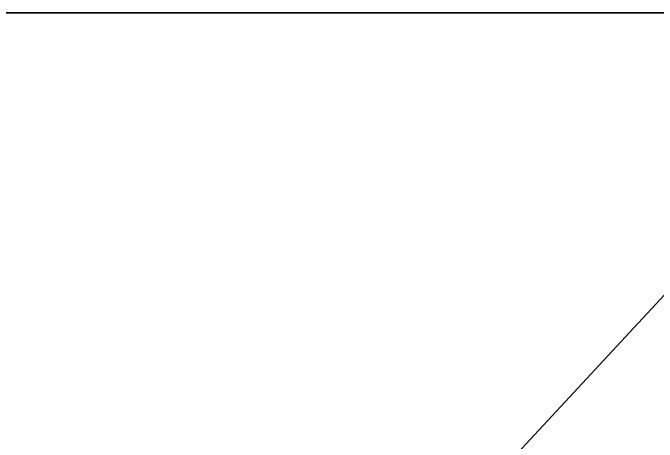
# Model space of a CAD drawing. Extents: x -7.1 to 5.5, y -11 to 12.
# Drawn here: x 5.062 to 5.117, y 7.6633 to 7.7 of the extents above; entities that cross this region are included whole.
import ezdxf

# ---------------------------------------------------------------- set-up
doc = ezdxf.new("R2010")
doc.units = 0

msp = doc.modelspace()

# ---------------------------------------------------------------- linework, layer by layer
for points in [[(-7.010029, 11.900002, 98.626266), (-7.010029, 7.700001, 98.626266), (5.389971, 7.700001, 98.626266), (5.389971, 11.899998, 98.626266)], [(4.889973, 7.200003, 0.095264), (4.889972, 5.700003, 0.095264), (5.089973, -10.866664, 0.095264), (5.039973, 10.100002, 0.095264)], [(5.089973, -10.866664, 0.095264), (5.089973, -10.866664, -0.004735), (5.039973, 10.100002, -0.004735), (5.039973, 10.100002, 0.095264)], [(4.889973, 9.900002, 3.295265), (5.139973, 7.700003, 3.295265), (5.139972, 5.700003, 3.295265), (4.889971, -10.499999, 3.295265)], [(-7.010029, 7.700001, 98.500145), (-7.060029, 7.650002, 98.500145), (5.43997, 7.650002, 98.500145), (5.389971, 7.700001, 98.500145)], [(5.389971, 7.700001, 98.369865), (5.43997, 7.650002, 98.369865), (-7.060029, 7.650002, 98.369865), (-7.010029, 7.700001, 98.369865)], [(-6.760029, 7.700001, 97.745407), (5.139971, 7.700001, 97.745407), (5.389971, 7.700001, 98.626266), (-7.010029, 7.700001, 98.626266)], [(5.139971, 7.700001, 97.745407), (-6.760029, 7.700001, 97.745407), (-6.679363, 7.613102, 97.745407), (5.059306, 7.613102, 97.745407)], [(5.139971, 5.700001, 97.745407), (5.139971, 7.700001, 97.745407), (5.059306, 7.613102, 97.745407), (5.059306, 5.7869, 97.745407)]]:
    msp.add_3dface(points)

doc.saveas('drawing.dxf')
